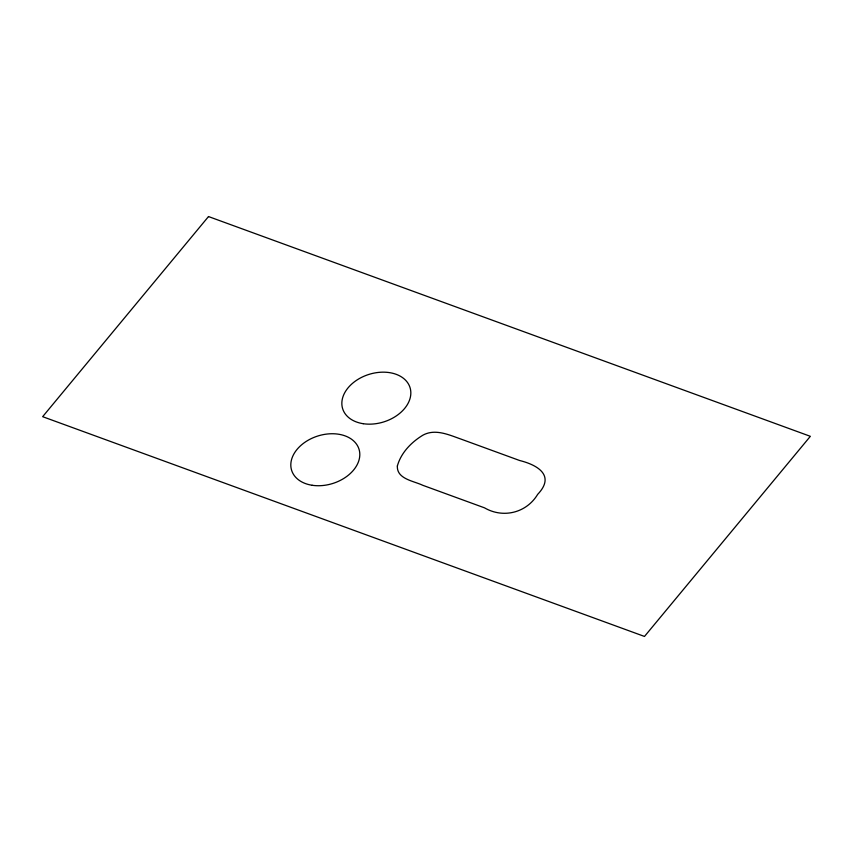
<?xml version="1.0" encoding="UTF-8"?>
<svg xmlns="http://www.w3.org/2000/svg" width="853" height="853" viewBox="0 0 853 853"><rect width="100%" height="100%" fill="white"/><g stroke="black" fill="none" stroke-linecap="round" stroke-linejoin="round"><path stroke-width="1.28" d="M397.359 465.994C396.634 479.055 413.79 480.964 422.736 485.282L484.504 507.834C503.131 518.688 526.514 512.941 537.678 494.356C555.559 475.643 537.753 465.002 519.648 460.513L461.015 439.103C449.051 434.913 435.158 428.387 422.875 435.201C411.402 442.131 400.974 452.815 397.359 465.994M208.505 216.555L42.65 416.68L644.495 636.445L810.35 436.32L208.505 216.555M312.145 485.272A35.314 24.886 -17.5 0 0 359.508 451.205A35.314 24.886 -17.5 0 0 304.276 442.728A35.314 24.886 -17.5 0 0 312.145 485.272M363.175 423.696A35.314 24.886 -17.5 0 0 410.538 389.629A35.314 24.886 -17.5 0 0 355.306 381.152A35.314 24.886 -17.5 0 0 363.175 423.696"/></g></svg>
